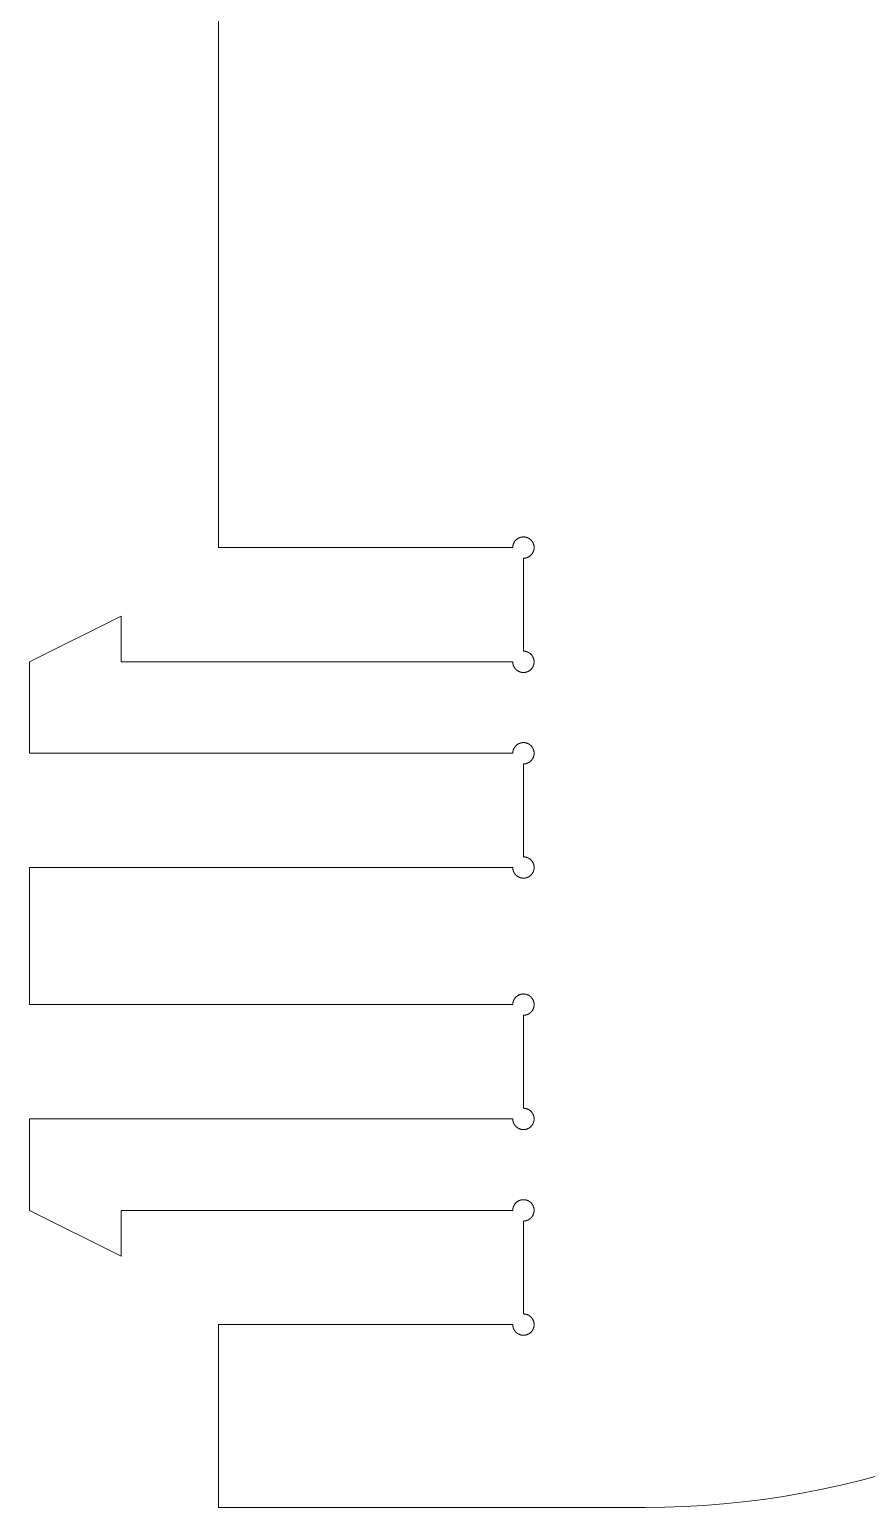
# Model space of a CAD drawing. Header units: millimetres. Extents: x 555 to 783, y 300 to 593.
# Drawn here: x 727.89 to 755.34, y 489.84 to 538.34 of the extents above; entities that cross this region are included whole.
import ezdxf

# ---------------------------------------------------------------- set-up
doc = ezdxf.new("R2010")
doc.units = ezdxf.units.MM
doc.header["$MEASUREMENT"] = 0
doc.layers.add('2d laser', color=18, linetype='Continuous', true_color=0x000000)

msp = doc.modelspace()

# ---------------------------------------------------------------- linework, layer by layer
at = {"layer": '2d laser', "lineweight": 0}
for points in [[(734.086, 521.34), (734.086, 555.34)], [(744.086, 520.99), (744.098, 520.99), (744.104, 520.99), (744.111, 520.991), (744.117, 520.991), (744.123, 520.992), (744.129, 520.993), (744.136, 520.993), (744.142, 520.994), (744.148, 520.995), (744.154, 520.997), (744.161, 520.998), (744.167, 520.999), (744.173, 521.001), (744.179, 521.002), (744.186, 521.004), (744.192, 521.006), (744.198, 521.008), (744.204, 521.01), (744.21, 521.013), (744.216, 521.015), (744.222, 521.017), (744.228, 521.02), (744.234, 521.023), (744.24, 521.026), (744.246, 521.029), (744.252, 521.032), (744.258, 521.035), (744.264, 521.038), (744.269, 521.042), (744.275, 521.045), (744.281, 521.049), (744.286, 521.053), (744.291, 521.056), (744.297, 521.06), (744.302, 521.064), (744.307, 521.069), (744.312, 521.073), (744.317, 521.077), (744.322, 521.081), (744.327, 521.086), (744.332, 521.091), (744.336, 521.095), (744.341, 521.1), (744.345, 521.105), (744.35, 521.11), (744.354, 521.115), (744.358, 521.12), (744.362, 521.125), (744.366, 521.13), (744.37, 521.135), (744.374, 521.14), (744.377, 521.145), (744.381, 521.151), (744.384, 521.156), (744.387, 521.162), (744.391, 521.167), (744.394, 521.173), (744.396, 521.178), (744.399, 521.184), (744.402, 521.189), (744.405, 521.195), (744.409, 521.206), (744.414, 521.217), (744.416, 521.223), (744.418, 521.229), (744.42, 521.235), (744.422, 521.241), (744.424, 521.247), (744.425, 521.253), (744.427, 521.259), (744.428, 521.265), (744.429, 521.271), (744.431, 521.278), (744.432, 521.284), (744.433, 521.29), (744.433, 521.297), (744.434, 521.303), (744.435, 521.31), (744.435, 521.316), (744.436, 521.323), (744.436, 521.329), (744.436, 521.336), (744.436, 521.342), (744.436, 521.349), (744.436, 521.356), (744.435, 521.362), (744.435, 521.369), (744.434, 521.375), (744.434, 521.382), (744.433, 521.389), (744.432, 521.395), (744.431, 521.402), (744.429, 521.408), (744.428, 521.415), (744.427, 521.421), (744.425, 521.428), (744.423, 521.434), (744.421, 521.44), (744.419, 521.447), (744.417, 521.453), (744.415, 521.459), (744.413, 521.465), (744.41, 521.471), (744.408, 521.477), (744.405, 521.483), (744.403, 521.489), (744.4, 521.495), (744.397, 521.501), (744.394, 521.507), (744.391, 521.513), (744.387, 521.518), (744.384, 521.524), (744.381, 521.529), (744.377, 521.534), (744.374, 521.54), (744.37, 521.545), (744.366, 521.55), (744.362, 521.555), (744.358, 521.56), (744.354, 521.565), (744.35, 521.569), (744.346, 521.574), (744.342, 521.579), (744.334, 521.587), (744.325, 521.596), (744.32, 521.6), (744.316, 521.604), (744.311, 521.608), (744.306, 521.612), (744.301, 521.616), (744.296, 521.62), (744.291, 521.624), (744.286, 521.627), (744.281, 521.631), (744.275, 521.634), (744.27, 521.638), (744.264, 521.641), (744.259, 521.644), (744.253, 521.647), (744.247, 521.65), (744.242, 521.653), (744.236, 521.656), (744.23, 521.659), (744.224, 521.662), (744.218, 521.664), (744.212, 521.667), (744.205, 521.669), (744.199, 521.671), (744.193, 521.673), (744.187, 521.675), (744.18, 521.677), (744.174, 521.679), (744.167, 521.68), (744.161, 521.682), (744.154, 521.683), (744.148, 521.684), (744.141, 521.685), (744.135, 521.686), (744.128, 521.687), (744.122, 521.688), (744.115, 521.689), (744.108, 521.689), (744.102, 521.689), (744.095, 521.69), (744.089, 521.69), (744.082, 521.69), (744.076, 521.69), (744.069, 521.689), (744.063, 521.689), (744.056, 521.689), (744.05, 521.688), (744.043, 521.687), (744.037, 521.686), (744.03, 521.685), (744.024, 521.684), (744.018, 521.683), (744.012, 521.682), (744.005, 521.68), (743.999, 521.679), (743.993, 521.677), (743.987, 521.676), (743.981, 521.674), (743.975, 521.672), (743.969, 521.67), (743.964, 521.668), (743.952, 521.663), (743.941, 521.658), (743.935, 521.656), (743.93, 521.653), (743.924, 521.65), (743.919, 521.647), (743.913, 521.644), (743.908, 521.641), (743.902, 521.638), (743.897, 521.634), (743.892, 521.631), (743.886, 521.627), (743.881, 521.624), (743.876, 521.62), (743.871, 521.616), (743.866, 521.612), (743.861, 521.608), (743.856, 521.603), (743.851, 521.599), (743.846, 521.595), (743.841, 521.59), (743.837, 521.586), (743.832, 521.581), (743.828, 521.576), (743.823, 521.571), (743.819, 521.566), (743.815, 521.561), (743.811, 521.556), (743.807, 521.551), (743.803, 521.545), (743.799, 521.54), (743.795, 521.534), (743.791, 521.529), (743.788, 521.523), (743.785, 521.517), (743.781, 521.512), (743.778, 521.506), (743.775, 521.5), (743.772, 521.494), (743.769, 521.488), (743.766, 521.482), (743.764, 521.476), (743.761, 521.47), (743.759, 521.464), (743.757, 521.458), (743.754, 521.452), (743.752, 521.445), (743.751, 521.439), (743.749, 521.433), (743.747, 521.427), (743.746, 521.421), (743.744, 521.414), (743.743, 521.408), (743.742, 521.402), (743.741, 521.396), (743.74, 521.389), (743.739, 521.383), (743.738, 521.377), (743.737, 521.371), (743.737, 521.364), (743.737, 521.358), (743.736, 521.352), (743.736, 521.34)], [(743.736, 521.34), (734.086, 521.34)], [(744.086, 517.94), (744.086, 520.99)], [(727.886, 517.59), (730.886, 519.09)], [(730.886, 519.09), (730.886, 517.59)], [(727.886, 514.59), (727.886, 517.59)], [(730.886, 517.59), (743.736, 517.59)], [(743.736, 517.59), (743.736, 517.578), (743.737, 517.571), (743.737, 517.565), (743.737, 517.559), (743.738, 517.553), (743.739, 517.547), (743.74, 517.54), (743.741, 517.534), (743.742, 517.528), (743.743, 517.522), (743.744, 517.515), (743.746, 517.509), (743.747, 517.503), (743.749, 517.497), (743.751, 517.49), (743.752, 517.484), (743.754, 517.478), (743.757, 517.472), (743.759, 517.466), (743.761, 517.46), (743.764, 517.454), (743.766, 517.448), (743.769, 517.442), (743.772, 517.436), (743.775, 517.43), (743.778, 517.424), (743.781, 517.418), (743.785, 517.412), (743.788, 517.407), (743.791, 517.401), (743.795, 517.395), (743.799, 517.39), (743.803, 517.385), (743.807, 517.379), (743.811, 517.374), (743.815, 517.369), (743.819, 517.364), (743.823, 517.359), (743.828, 517.354), (743.832, 517.349), (743.837, 517.344), (743.841, 517.34), (743.846, 517.335), (743.851, 517.331), (743.856, 517.326), (743.861, 517.322), (743.866, 517.318), (743.871, 517.314), (743.876, 517.31), (743.881, 517.306), (743.886, 517.302), (743.892, 517.299), (743.897, 517.295), (743.902, 517.292), (743.908, 517.289), (743.913, 517.285), (743.919, 517.282), (743.924, 517.279), (743.93, 517.277), (743.935, 517.274), (743.941, 517.271), (743.952, 517.266), (743.964, 517.262), (743.969, 517.26), (743.975, 517.258), (743.981, 517.256), (743.987, 517.254), (743.993, 517.252), (743.999, 517.251), (744.005, 517.249), (744.012, 517.248), (744.018, 517.247), (744.024, 517.245), (744.03, 517.244), (744.037, 517.243), (744.043, 517.242), (744.05, 517.242), (744.056, 517.241), (744.063, 517.241), (744.069, 517.24), (744.076, 517.24), (744.082, 517.24), (744.089, 517.24), (744.095, 517.24), (744.102, 517.24), (744.108, 517.241), (744.115, 517.241), (744.122, 517.242), (744.128, 517.242), (744.135, 517.243), (744.141, 517.244), (744.148, 517.245), (744.154, 517.247), (744.161, 517.248), (744.167, 517.249), (744.174, 517.251), (744.18, 517.253), (744.187, 517.255), (744.193, 517.257), (744.199, 517.259), (744.205, 517.261), (744.212, 517.263), (744.218, 517.266), (744.224, 517.268), (744.23, 517.271), (744.236, 517.273), (744.242, 517.276), (744.247, 517.279), (744.253, 517.282), (744.259, 517.285), (744.264, 517.289), (744.27, 517.292), (744.275, 517.295), (744.281, 517.299), (744.286, 517.302), (744.291, 517.306), (744.296, 517.31), (744.301, 517.314), (744.306, 517.318), (744.311, 517.322), (744.316, 517.326), (744.32, 517.33), (744.325, 517.334), (744.334, 517.342), (744.342, 517.351), (744.346, 517.356), (744.35, 517.36), (744.354, 517.365), (744.358, 517.37), (744.362, 517.375), (744.366, 517.38), (744.37, 517.385), (744.374, 517.39), (744.377, 517.395), (744.381, 517.401), (744.384, 517.406), (744.387, 517.412), (744.391, 517.417), (744.394, 517.423), (744.397, 517.429), (744.4, 517.434), (744.403, 517.44), (744.405, 517.446), (744.408, 517.452), (744.41, 517.458), (744.413, 517.464), (744.415, 517.471), (744.417, 517.477), (744.419, 517.483), (744.421, 517.489), (744.423, 517.496), (744.425, 517.502), (744.427, 517.509), (744.428, 517.515), (744.429, 517.522), (744.431, 517.528), (744.432, 517.535), (744.433, 517.541), (744.434, 517.548), (744.434, 517.554), (744.435, 517.561), (744.435, 517.568), (744.436, 517.574), (744.436, 517.581), (744.436, 517.587), (744.436, 517.594), (744.436, 517.6), (744.436, 517.607), (744.435, 517.613), (744.435, 517.62), (744.434, 517.626), (744.433, 517.633), (744.433, 517.639), (744.432, 517.646), (744.431, 517.652), (744.429, 517.658), (744.428, 517.664), (744.427, 517.671), (744.425, 517.677), (744.424, 517.683), (744.422, 517.689), (744.42, 517.695), (744.418, 517.701), (744.416, 517.707), (744.414, 517.712), (744.409, 517.724), (744.405, 517.735), (744.402, 517.741), (744.399, 517.746), (744.396, 517.752), (744.394, 517.757), (744.391, 517.763), (744.387, 517.768), (744.384, 517.773), (744.381, 517.779), (744.377, 517.784), (744.374, 517.789), (744.37, 517.795), (744.366, 517.8), (744.362, 517.805), (744.358, 517.81), (744.354, 517.815), (744.35, 517.82), (744.345, 517.825), (744.341, 517.83), (744.336, 517.834), (744.332, 517.839), (744.327, 517.844), (744.322, 517.848), (744.317, 517.853), (744.312, 517.857), (744.307, 517.861), (744.302, 517.865), (744.297, 517.869), (744.291, 517.873), (744.286, 517.877), (744.281, 517.881), (744.275, 517.884), (744.269, 517.888), (744.264, 517.891), (744.258, 517.895), (744.252, 517.898), (744.246, 517.901), (744.24, 517.904), (744.234, 517.907), (744.228, 517.91), (744.222, 517.912), (744.216, 517.915), (744.21, 517.917), (744.204, 517.919), (744.198, 517.922), (744.192, 517.924), (744.186, 517.925), (744.179, 517.927), (744.173, 517.929), (744.167, 517.93), (744.161, 517.932), (744.154, 517.933), (744.148, 517.934), (744.142, 517.935), (744.136, 517.936), (744.129, 517.937), (744.123, 517.938), (744.117, 517.938), (744.111, 517.939), (744.104, 517.939), (744.098, 517.94), (744.086, 517.94)], [(743.736, 514.59), (727.886, 514.59)], [(744.086, 514.24), (744.098, 514.24), (744.104, 514.24), (744.111, 514.241), (744.117, 514.241), (744.123, 514.242), (744.129, 514.243), (744.136, 514.243), (744.142, 514.244), (744.148, 514.245), (744.154, 514.247), (744.161, 514.248), (744.167, 514.249), (744.173, 514.251), (744.179, 514.252), (744.186, 514.254), (744.192, 514.256), (744.198, 514.258), (744.204, 514.26), (744.21, 514.263), (744.216, 514.265), (744.222, 514.267), (744.228, 514.27), (744.234, 514.273), (744.24, 514.276), (744.246, 514.279), (744.252, 514.282), (744.258, 514.285), (744.264, 514.288), (744.269, 514.292), (744.275, 514.295), (744.281, 514.299), (744.286, 514.303), (744.291, 514.306), (744.297, 514.31), (744.302, 514.314), (744.307, 514.319), (744.312, 514.323), (744.317, 514.327), (744.322, 514.331), (744.327, 514.336), (744.332, 514.341), (744.336, 514.345), (744.341, 514.35), (744.345, 514.355), (744.35, 514.36), (744.354, 514.365), (744.358, 514.37), (744.362, 514.375), (744.366, 514.38), (744.37, 514.385), (744.374, 514.39), (744.377, 514.395), (744.381, 514.401), (744.384, 514.406), (744.387, 514.412), (744.391, 514.417), (744.394, 514.423), (744.396, 514.428), (744.399, 514.434), (744.402, 514.439), (744.405, 514.445), (744.409, 514.456), (744.414, 514.467), (744.416, 514.473), (744.418, 514.479), (744.42, 514.485), (744.422, 514.491), (744.424, 514.497), (744.425, 514.503), (744.427, 514.509), (744.428, 514.515), (744.429, 514.521), (744.431, 514.528), (744.432, 514.534), (744.433, 514.54), (744.433, 514.547), (744.434, 514.553), (744.435, 514.56), (744.435, 514.566), (744.436, 514.573), (744.436, 514.579), (744.436, 514.586), (744.436, 514.592), (744.436, 514.599), (744.436, 514.606), (744.435, 514.612), (744.435, 514.619), (744.434, 514.625), (744.434, 514.632), (744.433, 514.639), (744.432, 514.645), (744.431, 514.652), (744.429, 514.658), (744.428, 514.665), (744.427, 514.671), (744.425, 514.678), (744.423, 514.684), (744.421, 514.69), (744.419, 514.697), (744.417, 514.703), (744.415, 514.709), (744.413, 514.715), (744.41, 514.721), (744.408, 514.727), (744.405, 514.733), (744.403, 514.739), (744.4, 514.745), (744.397, 514.751), (744.394, 514.757), (744.391, 514.763), (744.387, 514.768), (744.384, 514.774), (744.381, 514.779), (744.377, 514.784), (744.374, 514.79), (744.37, 514.795), (744.366, 514.8), (744.362, 514.805), (744.358, 514.81), (744.354, 514.815), (744.35, 514.819), (744.346, 514.824), (744.342, 514.829), (744.334, 514.837), (744.325, 514.846), (744.32, 514.85), (744.316, 514.854), (744.311, 514.858), (744.306, 514.862), (744.301, 514.866), (744.296, 514.87), (744.291, 514.874), (744.286, 514.877), (744.281, 514.881), (744.275, 514.884), (744.27, 514.888), (744.264, 514.891), (744.259, 514.894), (744.253, 514.897), (744.247, 514.9), (744.242, 514.903), (744.236, 514.906), (744.23, 514.909), (744.224, 514.912), (744.218, 514.914), (744.212, 514.917), (744.205, 514.919), (744.199, 514.921), (744.193, 514.923), (744.187, 514.925), (744.18, 514.927), (744.174, 514.929), (744.167, 514.93), (744.161, 514.932), (744.154, 514.933), (744.148, 514.934), (744.141, 514.935), (744.135, 514.936), (744.128, 514.937), (744.122, 514.938), (744.115, 514.939), (744.108, 514.939), (744.102, 514.939), (744.095, 514.94), (744.089, 514.94), (744.082, 514.94), (744.076, 514.94), (744.069, 514.939), (744.063, 514.939), (744.056, 514.939), (744.05, 514.938), (744.043, 514.937), (744.037, 514.936), (744.03, 514.935), (744.024, 514.934), (744.018, 514.933), (744.012, 514.932), (744.005, 514.93), (743.999, 514.929), (743.993, 514.927), (743.987, 514.926), (743.981, 514.924), (743.975, 514.922), (743.969, 514.92), (743.964, 514.918), (743.952, 514.913), (743.941, 514.908), (743.935, 514.906), (743.93, 514.903), (743.924, 514.9), (743.919, 514.897), (743.913, 514.894), (743.908, 514.891), (743.902, 514.888), (743.897, 514.884), (743.892, 514.881), (743.886, 514.877), (743.881, 514.874), (743.876, 514.87), (743.871, 514.866), (743.866, 514.862), (743.861, 514.858), (743.856, 514.853), (743.851, 514.849), (743.846, 514.845), (743.841, 514.84), (743.837, 514.836), (743.832, 514.831), (743.828, 514.826), (743.823, 514.821), (743.819, 514.816), (743.815, 514.811), (743.811, 514.806), (743.807, 514.801), (743.803, 514.795), (743.799, 514.79), (743.795, 514.784), (743.791, 514.779), (743.788, 514.773), (743.785, 514.767), (743.781, 514.762), (743.778, 514.756), (743.775, 514.75), (743.772, 514.744), (743.769, 514.738), (743.766, 514.732), (743.764, 514.726), (743.761, 514.72), (743.759, 514.714), (743.757, 514.708), (743.754, 514.702), (743.752, 514.695), (743.751, 514.689), (743.749, 514.683), (743.747, 514.677), (743.746, 514.671), (743.744, 514.664), (743.743, 514.658), (743.742, 514.652), (743.741, 514.646), (743.74, 514.639), (743.739, 514.633), (743.738, 514.627), (743.737, 514.621), (743.737, 514.614), (743.737, 514.608), (743.736, 514.602), (743.736, 514.59)], [(744.086, 511.19), (744.086, 514.24)], [(727.886, 506.34), (727.886, 510.84)], [(727.886, 510.84), (743.736, 510.84)], [(743.736, 510.84), (743.736, 510.828), (743.737, 510.821), (743.737, 510.815), (743.737, 510.809), (743.738, 510.803), (743.739, 510.797), (743.74, 510.79), (743.741, 510.784), (743.742, 510.778), (743.743, 510.772), (743.744, 510.765), (743.746, 510.759), (743.747, 510.753), (743.749, 510.747), (743.751, 510.74), (743.752, 510.734), (743.754, 510.728), (743.757, 510.722), (743.759, 510.716), (743.761, 510.71), (743.764, 510.704), (743.766, 510.698), (743.769, 510.692), (743.772, 510.686), (743.775, 510.68), (743.778, 510.674), (743.781, 510.668), (743.785, 510.662), (743.788, 510.657), (743.791, 510.651), (743.795, 510.645), (743.799, 510.64), (743.803, 510.635), (743.807, 510.629), (743.811, 510.624), (743.815, 510.619), (743.819, 510.614), (743.823, 510.609), (743.828, 510.604), (743.832, 510.599), (743.837, 510.594), (743.841, 510.59), (743.846, 510.585), (743.851, 510.581), (743.856, 510.576), (743.861, 510.572), (743.866, 510.568), (743.871, 510.564), (743.876, 510.56), (743.881, 510.556), (743.886, 510.552), (743.892, 510.549), (743.897, 510.545), (743.902, 510.542), (743.908, 510.539), (743.913, 510.535), (743.919, 510.532), (743.924, 510.529), (743.93, 510.527), (743.935, 510.524), (743.941, 510.521), (743.952, 510.516), (743.964, 510.512), (743.969, 510.51), (743.975, 510.508), (743.981, 510.506), (743.987, 510.504), (743.993, 510.502), (743.999, 510.501), (744.005, 510.499), (744.012, 510.498), (744.018, 510.497), (744.024, 510.495), (744.03, 510.494), (744.037, 510.493), (744.043, 510.492), (744.05, 510.492), (744.056, 510.491), (744.063, 510.491), (744.069, 510.49), (744.076, 510.49), (744.082, 510.49), (744.089, 510.49), (744.095, 510.49), (744.102, 510.49), (744.108, 510.491), (744.115, 510.491), (744.122, 510.492), (744.128, 510.492), (744.135, 510.493), (744.141, 510.494), (744.148, 510.495), (744.154, 510.497), (744.161, 510.498), (744.167, 510.499), (744.174, 510.501), (744.18, 510.503), (744.187, 510.505), (744.193, 510.507), (744.199, 510.509), (744.205, 510.511), (744.212, 510.513), (744.218, 510.516), (744.224, 510.518), (744.23, 510.521), (744.236, 510.523), (744.242, 510.526), (744.247, 510.529), (744.253, 510.532), (744.259, 510.535), (744.264, 510.539), (744.27, 510.542), (744.275, 510.545), (744.281, 510.549), (744.286, 510.552), (744.291, 510.556), (744.296, 510.56), (744.301, 510.564), (744.306, 510.568), (744.311, 510.572), (744.316, 510.576), (744.32, 510.58), (744.325, 510.584), (744.334, 510.592), (744.342, 510.601), (744.346, 510.606), (744.35, 510.61), (744.354, 510.615), (744.358, 510.62), (744.362, 510.625), (744.366, 510.63), (744.37, 510.635), (744.374, 510.64), (744.377, 510.645), (744.381, 510.651), (744.384, 510.656), (744.387, 510.662), (744.391, 510.667), (744.394, 510.673), (744.397, 510.679), (744.4, 510.684), (744.403, 510.69), (744.405, 510.696), (744.408, 510.702), (744.41, 510.708), (744.413, 510.714), (744.415, 510.721), (744.417, 510.727), (744.419, 510.733), (744.421, 510.739), (744.423, 510.746), (744.425, 510.752), (744.427, 510.759), (744.428, 510.765), (744.429, 510.772), (744.431, 510.778), (744.432, 510.785), (744.433, 510.791), (744.434, 510.798), (744.434, 510.804), (744.435, 510.811), (744.435, 510.818), (744.436, 510.824), (744.436, 510.831), (744.436, 510.837), (744.436, 510.844), (744.436, 510.85), (744.436, 510.857), (744.435, 510.863), (744.435, 510.87), (744.434, 510.876), (744.433, 510.883), (744.433, 510.889), (744.432, 510.896), (744.431, 510.902), (744.429, 510.908), (744.428, 510.914), (744.427, 510.921), (744.425, 510.927), (744.424, 510.933), (744.422, 510.939), (744.42, 510.945), (744.418, 510.951), (744.416, 510.957), (744.414, 510.962), (744.409, 510.974), (744.405, 510.985), (744.402, 510.991), (744.399, 510.996), (744.396, 511.002), (744.394, 511.007), (744.391, 511.013), (744.387, 511.018), (744.384, 511.023), (744.381, 511.029), (744.377, 511.034), (744.374, 511.039), (744.37, 511.045), (744.366, 511.05), (744.362, 511.055), (744.358, 511.06), (744.354, 511.065), (744.35, 511.07), (744.345, 511.075), (744.341, 511.08), (744.336, 511.084), (744.332, 511.089), (744.327, 511.094), (744.322, 511.098), (744.317, 511.103), (744.312, 511.107), (744.307, 511.111), (744.302, 511.115), (744.297, 511.119), (744.291, 511.123), (744.286, 511.127), (744.281, 511.131), (744.275, 511.134), (744.269, 511.138), (744.264, 511.141), (744.258, 511.145), (744.252, 511.148), (744.246, 511.151), (744.24, 511.154), (744.234, 511.157), (744.228, 511.16), (744.222, 511.162), (744.216, 511.165), (744.21, 511.167), (744.204, 511.169), (744.198, 511.172), (744.192, 511.174), (744.186, 511.175), (744.179, 511.177), (744.173, 511.179), (744.167, 511.18), (744.161, 511.182), (744.154, 511.183), (744.148, 511.184), (744.142, 511.185), (744.136, 511.186), (744.129, 511.187), (744.123, 511.188), (744.117, 511.188), (744.111, 511.189), (744.104, 511.189), (744.098, 511.19), (744.086, 511.19)], [(744.086, 505.99), (744.098, 505.99), (744.104, 505.99), (744.111, 505.991), (744.117, 505.991), (744.123, 505.992), (744.129, 505.993), (744.136, 505.993), (744.142, 505.994), (744.148, 505.995), (744.154, 505.997), (744.161, 505.998), (744.167, 505.999), (744.173, 506.001), (744.179, 506.002), (744.186, 506.004), (744.192, 506.006), (744.198, 506.008), (744.204, 506.01), (744.21, 506.013), (744.216, 506.015), (744.222, 506.017), (744.228, 506.02), (744.234, 506.023), (744.24, 506.026), (744.246, 506.029), (744.252, 506.032), (744.258, 506.035), (744.264, 506.038), (744.269, 506.042), (744.275, 506.045), (744.281, 506.049), (744.286, 506.053), (744.291, 506.056), (744.297, 506.06), (744.302, 506.064), (744.307, 506.069), (744.312, 506.073), (744.317, 506.077), (744.322, 506.081), (744.327, 506.086), (744.332, 506.091), (744.336, 506.095), (744.341, 506.1), (744.345, 506.105), (744.35, 506.11), (744.354, 506.115), (744.358, 506.12), (744.362, 506.125), (744.366, 506.13), (744.37, 506.135), (744.374, 506.14), (744.377, 506.145), (744.381, 506.151), (744.384, 506.156), (744.387, 506.162), (744.391, 506.167), (744.394, 506.173), (744.396, 506.178), (744.399, 506.184), (744.402, 506.189), (744.405, 506.195), (744.409, 506.206), (744.414, 506.217), (744.416, 506.223), (744.418, 506.229), (744.42, 506.235), (744.422, 506.241), (744.424, 506.247), (744.425, 506.253), (744.427, 506.259), (744.428, 506.265), (744.429, 506.271), (744.431, 506.278), (744.432, 506.284), (744.433, 506.29), (744.433, 506.297), (744.434, 506.303), (744.435, 506.31), (744.435, 506.316), (744.436, 506.323), (744.436, 506.329), (744.436, 506.336), (744.436, 506.342), (744.436, 506.349), (744.436, 506.356), (744.435, 506.362), (744.435, 506.369), (744.434, 506.375), (744.434, 506.382), (744.433, 506.389), (744.432, 506.395), (744.431, 506.402), (744.429, 506.408), (744.428, 506.415), (744.427, 506.421), (744.425, 506.428), (744.423, 506.434), (744.421, 506.44), (744.419, 506.447), (744.417, 506.453), (744.415, 506.459), (744.413, 506.465), (744.41, 506.471), (744.408, 506.477), (744.405, 506.483), (744.403, 506.489), (744.4, 506.495), (744.397, 506.501), (744.394, 506.507), (744.391, 506.513), (744.387, 506.518), (744.384, 506.524), (744.381, 506.529), (744.377, 506.534), (744.374, 506.54), (744.37, 506.545), (744.366, 506.55), (744.362, 506.555), (744.358, 506.56), (744.354, 506.565), (744.35, 506.569), (744.346, 506.574), (744.342, 506.579), (744.334, 506.587), (744.325, 506.596), (744.32, 506.6), (744.316, 506.604), (744.311, 506.608), (744.306, 506.612), (744.301, 506.616), (744.296, 506.62), (744.291, 506.624), (744.286, 506.627), (744.281, 506.631), (744.275, 506.634), (744.27, 506.638), (744.264, 506.641), (744.259, 506.644), (744.253, 506.647), (744.247, 506.65), (744.242, 506.653), (744.236, 506.656), (744.23, 506.659), (744.224, 506.662), (744.218, 506.664), (744.212, 506.667), (744.205, 506.669), (744.199, 506.671), (744.193, 506.673), (744.187, 506.675), (744.18, 506.677), (744.174, 506.679), (744.167, 506.68), (744.161, 506.682), (744.154, 506.683), (744.148, 506.684), (744.141, 506.685), (744.135, 506.686), (744.128, 506.687), (744.122, 506.688), (744.115, 506.689), (744.108, 506.689), (744.102, 506.689), (744.095, 506.69), (744.089, 506.69), (744.082, 506.69), (744.076, 506.69), (744.069, 506.689), (744.063, 506.689), (744.056, 506.689), (744.05, 506.688), (744.043, 506.687), (744.037, 506.686), (744.03, 506.685), (744.024, 506.684), (744.018, 506.683), (744.012, 506.682), (744.005, 506.68), (743.999, 506.679), (743.993, 506.677), (743.987, 506.676), (743.981, 506.674), (743.975, 506.672), (743.969, 506.67), (743.964, 506.668), (743.952, 506.663), (743.941, 506.658), (743.935, 506.656), (743.93, 506.653), (743.924, 506.65), (743.919, 506.647), (743.913, 506.644), (743.908, 506.641), (743.902, 506.638), (743.897, 506.634), (743.892, 506.631), (743.886, 506.627), (743.881, 506.624), (743.876, 506.62), (743.871, 506.616), (743.866, 506.612), (743.861, 506.608), (743.856, 506.603), (743.851, 506.599), (743.846, 506.595), (743.841, 506.59), (743.837, 506.586), (743.832, 506.581), (743.828, 506.576), (743.823, 506.571), (743.819, 506.566), (743.815, 506.561), (743.811, 506.556), (743.807, 506.551), (743.803, 506.545), (743.799, 506.54), (743.795, 506.534), (743.791, 506.529), (743.788, 506.523), (743.785, 506.517), (743.781, 506.512), (743.778, 506.506), (743.775, 506.5), (743.772, 506.494), (743.769, 506.488), (743.766, 506.482), (743.764, 506.476), (743.761, 506.47), (743.759, 506.464), (743.757, 506.458), (743.754, 506.452), (743.752, 506.445), (743.751, 506.439), (743.749, 506.433), (743.747, 506.427), (743.746, 506.421), (743.744, 506.414), (743.743, 506.408), (743.742, 506.402), (743.741, 506.396), (743.74, 506.389), (743.739, 506.383), (743.738, 506.377), (743.737, 506.371), (743.737, 506.364), (743.737, 506.358), (743.736, 506.352), (743.736, 506.34)], [(743.736, 506.34), (727.886, 506.34)], [(744.086, 502.94), (744.086, 505.99)], [(727.886, 499.59), (727.886, 502.59)], [(727.886, 502.59), (743.736, 502.59)], [(743.736, 502.59), (743.736, 502.578), (743.737, 502.571), (743.737, 502.565), (743.737, 502.559), (743.738, 502.553), (743.739, 502.547), (743.74, 502.54), (743.741, 502.534), (743.742, 502.528), (743.743, 502.522), (743.744, 502.515), (743.746, 502.509), (743.747, 502.503), (743.749, 502.497), (743.751, 502.49), (743.752, 502.484), (743.754, 502.478), (743.757, 502.472), (743.759, 502.466), (743.761, 502.46), (743.764, 502.454), (743.766, 502.448), (743.769, 502.442), (743.772, 502.436), (743.775, 502.43), (743.778, 502.424), (743.781, 502.418), (743.785, 502.412), (743.788, 502.407), (743.791, 502.401), (743.795, 502.395), (743.799, 502.39), (743.803, 502.385), (743.807, 502.379), (743.811, 502.374), (743.815, 502.369), (743.819, 502.364), (743.823, 502.359), (743.828, 502.354), (743.832, 502.349), (743.837, 502.344), (743.841, 502.34), (743.846, 502.335), (743.851, 502.331), (743.856, 502.326), (743.861, 502.322), (743.866, 502.318), (743.871, 502.314), (743.876, 502.31), (743.881, 502.306), (743.886, 502.302), (743.892, 502.299), (743.897, 502.295), (743.902, 502.292), (743.908, 502.289), (743.913, 502.285), (743.919, 502.282), (743.924, 502.279), (743.93, 502.277), (743.935, 502.274), (743.941, 502.271), (743.952, 502.266), (743.964, 502.262), (743.969, 502.26), (743.975, 502.258), (743.981, 502.256), (743.987, 502.254), (743.993, 502.252), (743.999, 502.251), (744.005, 502.249), (744.012, 502.248), (744.018, 502.247), (744.024, 502.245), (744.03, 502.244), (744.037, 502.243), (744.043, 502.242), (744.05, 502.242), (744.056, 502.241), (744.063, 502.241), (744.069, 502.24), (744.076, 502.24), (744.082, 502.24), (744.089, 502.24), (744.095, 502.24), (744.102, 502.24), (744.108, 502.241), (744.115, 502.241), (744.122, 502.242), (744.128, 502.242), (744.135, 502.243), (744.141, 502.244), (744.148, 502.245), (744.154, 502.247), (744.161, 502.248), (744.167, 502.249), (744.174, 502.251), (744.18, 502.253), (744.187, 502.255), (744.193, 502.257), (744.199, 502.259), (744.205, 502.261), (744.212, 502.263), (744.218, 502.266), (744.224, 502.268), (744.23, 502.271), (744.236, 502.273), (744.242, 502.276), (744.247, 502.279), (744.253, 502.282), (744.259, 502.285), (744.264, 502.289), (744.27, 502.292), (744.275, 502.295), (744.281, 502.299), (744.286, 502.302), (744.291, 502.306), (744.296, 502.31), (744.301, 502.314), (744.306, 502.318), (744.311, 502.322), (744.316, 502.326), (744.32, 502.33), (744.325, 502.334), (744.334, 502.342), (744.342, 502.351), (744.346, 502.356), (744.35, 502.36), (744.354, 502.365), (744.358, 502.37), (744.362, 502.375), (744.366, 502.38), (744.37, 502.385), (744.374, 502.39), (744.377, 502.395), (744.381, 502.401), (744.384, 502.406), (744.387, 502.412), (744.391, 502.417), (744.394, 502.423), (744.397, 502.429), (744.4, 502.434), (744.403, 502.44), (744.405, 502.446), (744.408, 502.452), (744.41, 502.458), (744.413, 502.464), (744.415, 502.471), (744.417, 502.477), (744.419, 502.483), (744.421, 502.489), (744.423, 502.496), (744.425, 502.502), (744.427, 502.509), (744.428, 502.515), (744.429, 502.522), (744.431, 502.528), (744.432, 502.535), (744.433, 502.541), (744.434, 502.548), (744.434, 502.554), (744.435, 502.561), (744.435, 502.568), (744.436, 502.574), (744.436, 502.581), (744.436, 502.587), (744.436, 502.594), (744.436, 502.6), (744.436, 502.607), (744.435, 502.613), (744.435, 502.62), (744.434, 502.626), (744.433, 502.633), (744.433, 502.639), (744.432, 502.646), (744.431, 502.652), (744.429, 502.658), (744.428, 502.664), (744.427, 502.671), (744.425, 502.677), (744.424, 502.683), (744.422, 502.689), (744.42, 502.695), (744.418, 502.701), (744.416, 502.707), (744.414, 502.712), (744.409, 502.724), (744.405, 502.735), (744.402, 502.741), (744.399, 502.746), (744.396, 502.752), (744.394, 502.757), (744.391, 502.763), (744.387, 502.768), (744.384, 502.773), (744.381, 502.779), (744.377, 502.784), (744.374, 502.789), (744.37, 502.795), (744.366, 502.8), (744.362, 502.805), (744.358, 502.81), (744.354, 502.815), (744.35, 502.82), (744.345, 502.825), (744.341, 502.83), (744.336, 502.834), (744.332, 502.839), (744.327, 502.844), (744.322, 502.848), (744.317, 502.853), (744.312, 502.857), (744.307, 502.861), (744.302, 502.865), (744.297, 502.869), (744.291, 502.873), (744.286, 502.877), (744.281, 502.881), (744.275, 502.884), (744.269, 502.888), (744.264, 502.891), (744.258, 502.895), (744.252, 502.898), (744.246, 502.901), (744.24, 502.904), (744.234, 502.907), (744.228, 502.91), (744.222, 502.912), (744.216, 502.915), (744.21, 502.917), (744.204, 502.919), (744.198, 502.922), (744.192, 502.924), (744.186, 502.925), (744.179, 502.927), (744.173, 502.929), (744.167, 502.93), (744.161, 502.932), (744.154, 502.933), (744.148, 502.934), (744.142, 502.935), (744.136, 502.936), (744.129, 502.937), (744.123, 502.938), (744.117, 502.938), (744.111, 502.939), (744.104, 502.939), (744.098, 502.94), (744.086, 502.94)], [(730.886, 498.09), (727.886, 499.59)], [(743.736, 499.59), (730.886, 499.59)], [(730.886, 499.59), (730.886, 498.09)], [(744.086, 499.24), (744.098, 499.24), (744.104, 499.24), (744.111, 499.241), (744.117, 499.241), (744.123, 499.242), (744.129, 499.243), (744.136, 499.243), (744.142, 499.244), (744.148, 499.245), (744.154, 499.247), (744.161, 499.248), (744.167, 499.249), (744.173, 499.251), (744.179, 499.252), (744.186, 499.254), (744.192, 499.256), (744.198, 499.258), (744.204, 499.26), (744.21, 499.263), (744.216, 499.265), (744.222, 499.267), (744.228, 499.27), (744.234, 499.273), (744.24, 499.276), (744.246, 499.279), (744.252, 499.282), (744.258, 499.285), (744.264, 499.288), (744.269, 499.292), (744.275, 499.295), (744.281, 499.299), (744.286, 499.303), (744.291, 499.306), (744.297, 499.31), (744.302, 499.314), (744.307, 499.319), (744.312, 499.323), (744.317, 499.327), (744.322, 499.331), (744.327, 499.336), (744.332, 499.341), (744.336, 499.345), (744.341, 499.35), (744.345, 499.355), (744.35, 499.36), (744.354, 499.365), (744.358, 499.37), (744.362, 499.375), (744.366, 499.38), (744.37, 499.385), (744.374, 499.39), (744.377, 499.395), (744.381, 499.401), (744.384, 499.406), (744.387, 499.412), (744.391, 499.417), (744.394, 499.423), (744.396, 499.428), (744.399, 499.434), (744.402, 499.439), (744.405, 499.445), (744.409, 499.456), (744.414, 499.467), (744.416, 499.473), (744.418, 499.479), (744.42, 499.485), (744.422, 499.491), (744.424, 499.497), (744.425, 499.503), (744.427, 499.509), (744.428, 499.515), (744.429, 499.521), (744.431, 499.528), (744.432, 499.534), (744.433, 499.54), (744.433, 499.547), (744.434, 499.553), (744.435, 499.56), (744.435, 499.566), (744.436, 499.573), (744.436, 499.579), (744.436, 499.586), (744.436, 499.592), (744.436, 499.599), (744.436, 499.606), (744.435, 499.612), (744.435, 499.619), (744.434, 499.625), (744.434, 499.632), (744.433, 499.639), (744.432, 499.645), (744.431, 499.652), (744.429, 499.658), (744.428, 499.665), (744.427, 499.671), (744.425, 499.678), (744.423, 499.684), (744.421, 499.69), (744.419, 499.697), (744.417, 499.703), (744.415, 499.709), (744.413, 499.715), (744.41, 499.721), (744.408, 499.727), (744.405, 499.733), (744.403, 499.739), (744.4, 499.745), (744.397, 499.751), (744.394, 499.757), (744.391, 499.763), (744.387, 499.768), (744.384, 499.774), (744.381, 499.779), (744.377, 499.784), (744.374, 499.79), (744.37, 499.795), (744.366, 499.8), (744.362, 499.805), (744.358, 499.81), (744.354, 499.815), (744.35, 499.819), (744.346, 499.824), (744.342, 499.829), (744.334, 499.837), (744.325, 499.846), (744.32, 499.85), (744.316, 499.854), (744.311, 499.858), (744.306, 499.862), (744.301, 499.866), (744.296, 499.87), (744.291, 499.874), (744.286, 499.877), (744.281, 499.881), (744.275, 499.884), (744.27, 499.888), (744.264, 499.891), (744.259, 499.894), (744.253, 499.897), (744.247, 499.9), (744.242, 499.903), (744.236, 499.906), (744.23, 499.909), (744.224, 499.912), (744.218, 499.914), (744.212, 499.917), (744.205, 499.919), (744.199, 499.921), (744.193, 499.923), (744.187, 499.925), (744.18, 499.927), (744.174, 499.929), (744.167, 499.93), (744.161, 499.932), (744.154, 499.933), (744.148, 499.934), (744.141, 499.935), (744.135, 499.936), (744.128, 499.937), (744.122, 499.938), (744.115, 499.939), (744.108, 499.939), (744.102, 499.939), (744.095, 499.94), (744.089, 499.94), (744.082, 499.94), (744.076, 499.94), (744.069, 499.939), (744.063, 499.939), (744.056, 499.939), (744.05, 499.938), (744.043, 499.937), (744.037, 499.936), (744.03, 499.935), (744.024, 499.934), (744.018, 499.933), (744.012, 499.932), (744.005, 499.93), (743.999, 499.929), (743.993, 499.927), (743.987, 499.926), (743.981, 499.924), (743.975, 499.922), (743.969, 499.92), (743.964, 499.918), (743.952, 499.913), (743.941, 499.908), (743.935, 499.906), (743.93, 499.903), (743.924, 499.9), (743.919, 499.897), (743.913, 499.894), (743.908, 499.891), (743.902, 499.888), (743.897, 499.884), (743.892, 499.881), (743.886, 499.877), (743.881, 499.874), (743.876, 499.87), (743.871, 499.866), (743.866, 499.862), (743.861, 499.858), (743.856, 499.853), (743.851, 499.849), (743.846, 499.845), (743.841, 499.84), (743.837, 499.836), (743.832, 499.831), (743.828, 499.826), (743.823, 499.821), (743.819, 499.816), (743.815, 499.811), (743.811, 499.806), (743.807, 499.801), (743.803, 499.795), (743.799, 499.79), (743.795, 499.784), (743.791, 499.779), (743.788, 499.773), (743.785, 499.767), (743.781, 499.762), (743.778, 499.756), (743.775, 499.75), (743.772, 499.744), (743.769, 499.738), (743.766, 499.732), (743.764, 499.726), (743.761, 499.72), (743.759, 499.714), (743.757, 499.708), (743.754, 499.702), (743.752, 499.695), (743.751, 499.689), (743.749, 499.683), (743.747, 499.677), (743.746, 499.671), (743.744, 499.664), (743.743, 499.658), (743.742, 499.652), (743.741, 499.646), (743.74, 499.639), (743.739, 499.633), (743.738, 499.627), (743.737, 499.621), (743.737, 499.614), (743.737, 499.608), (743.736, 499.602), (743.736, 499.59)], [(744.086, 496.19), (744.086, 499.24)], [(743.736, 495.84), (743.736, 495.828), (743.737, 495.821), (743.737, 495.815), (743.737, 495.809), (743.738, 495.803), (743.739, 495.797), (743.74, 495.79), (743.741, 495.784), (743.742, 495.778), (743.743, 495.772), (743.744, 495.765), (743.746, 495.759), (743.747, 495.753), (743.749, 495.747), (743.751, 495.74), (743.752, 495.734), (743.754, 495.728), (743.757, 495.722), (743.759, 495.716), (743.761, 495.71), (743.764, 495.704), (743.766, 495.698), (743.769, 495.692), (743.772, 495.686), (743.775, 495.68), (743.778, 495.674), (743.781, 495.668), (743.785, 495.662), (743.788, 495.657), (743.791, 495.651), (743.795, 495.645), (743.799, 495.64), (743.803, 495.635), (743.807, 495.629), (743.811, 495.624), (743.815, 495.619), (743.819, 495.614), (743.823, 495.609), (743.828, 495.604), (743.832, 495.599), (743.837, 495.594), (743.841, 495.59), (743.846, 495.585), (743.851, 495.581), (743.856, 495.576), (743.861, 495.572), (743.866, 495.568), (743.871, 495.564), (743.876, 495.56), (743.881, 495.556), (743.886, 495.552), (743.892, 495.549), (743.897, 495.545), (743.902, 495.542), (743.908, 495.539), (743.913, 495.535), (743.919, 495.532), (743.924, 495.529), (743.93, 495.527), (743.935, 495.524), (743.941, 495.521), (743.952, 495.516), (743.964, 495.512), (743.969, 495.51), (743.975, 495.508), (743.981, 495.506), (743.987, 495.504), (743.993, 495.502), (743.999, 495.501), (744.005, 495.499), (744.012, 495.498), (744.018, 495.497), (744.024, 495.495), (744.03, 495.494), (744.037, 495.493), (744.043, 495.492), (744.05, 495.492), (744.056, 495.491), (744.063, 495.491), (744.069, 495.49), (744.076, 495.49), (744.082, 495.49), (744.089, 495.49), (744.095, 495.49), (744.102, 495.49), (744.108, 495.491), (744.115, 495.491), (744.122, 495.492), (744.128, 495.492), (744.135, 495.493), (744.141, 495.494), (744.148, 495.495), (744.154, 495.497), (744.161, 495.498), (744.167, 495.499), (744.174, 495.501), (744.18, 495.503), (744.187, 495.505), (744.193, 495.507), (744.199, 495.509), (744.205, 495.511), (744.212, 495.513), (744.218, 495.516), (744.224, 495.518), (744.23, 495.521), (744.236, 495.523), (744.242, 495.526), (744.247, 495.529), (744.253, 495.532), (744.259, 495.535), (744.264, 495.539), (744.27, 495.542), (744.275, 495.545), (744.281, 495.549), (744.286, 495.552), (744.291, 495.556), (744.296, 495.56), (744.301, 495.564), (744.306, 495.568), (744.311, 495.572), (744.316, 495.576), (744.32, 495.58), (744.325, 495.584), (744.334, 495.592), (744.342, 495.601), (744.346, 495.606), (744.35, 495.61), (744.354, 495.615), (744.358, 495.62), (744.362, 495.625), (744.366, 495.63), (744.37, 495.635), (744.374, 495.64), (744.377, 495.645), (744.381, 495.651), (744.384, 495.656), (744.387, 495.662), (744.391, 495.667), (744.394, 495.673), (744.397, 495.679), (744.4, 495.684), (744.403, 495.69), (744.405, 495.696), (744.408, 495.702), (744.41, 495.708), (744.413, 495.714), (744.415, 495.721), (744.417, 495.727), (744.419, 495.733), (744.421, 495.739), (744.423, 495.746), (744.425, 495.752), (744.427, 495.759), (744.428, 495.765), (744.429, 495.772), (744.431, 495.778), (744.432, 495.785), (744.433, 495.791), (744.434, 495.798), (744.434, 495.804), (744.435, 495.811), (744.435, 495.818), (744.436, 495.824), (744.436, 495.831), (744.436, 495.837), (744.436, 495.844), (744.436, 495.85), (744.436, 495.857), (744.435, 495.863), (744.435, 495.87), (744.434, 495.876), (744.433, 495.883), (744.433, 495.889), (744.432, 495.896), (744.431, 495.902), (744.429, 495.908), (744.428, 495.914), (744.427, 495.921), (744.425, 495.927), (744.424, 495.933), (744.422, 495.939), (744.42, 495.945), (744.418, 495.951), (744.416, 495.957), (744.414, 495.962), (744.409, 495.974), (744.405, 495.985), (744.402, 495.991), (744.399, 495.996), (744.396, 496.002), (744.394, 496.007), (744.391, 496.013), (744.387, 496.018), (744.384, 496.023), (744.381, 496.029), (744.377, 496.034), (744.374, 496.039), (744.37, 496.045), (744.366, 496.05), (744.362, 496.055), (744.358, 496.06), (744.354, 496.065), (744.35, 496.07), (744.345, 496.075), (744.341, 496.08), (744.336, 496.084), (744.332, 496.089), (744.327, 496.094), (744.322, 496.098), (744.317, 496.103), (744.312, 496.107), (744.307, 496.111), (744.302, 496.115), (744.297, 496.119), (744.291, 496.123), (744.286, 496.127), (744.281, 496.131), (744.275, 496.134), (744.269, 496.138), (744.264, 496.141), (744.258, 496.145), (744.252, 496.148), (744.246, 496.151), (744.24, 496.154), (744.234, 496.157), (744.228, 496.16), (744.222, 496.162), (744.216, 496.165), (744.21, 496.167), (744.204, 496.169), (744.198, 496.172), (744.192, 496.174), (744.186, 496.175), (744.179, 496.177), (744.173, 496.179), (744.167, 496.18), (744.161, 496.182), (744.154, 496.183), (744.148, 496.184), (744.142, 496.185), (744.136, 496.186), (744.129, 496.187), (744.123, 496.188), (744.117, 496.188), (744.111, 496.189), (744.104, 496.189), (744.098, 496.19), (744.086, 496.19)], [(734.086, 489.84), (734.086, 495.84)], [(734.086, 495.84), (743.736, 495.84)], [(755.928, 490.94), (755.263, 490.758), (754.599, 490.594), (753.935, 490.446), (753.272, 490.316), (752.612, 490.201), (751.953, 490.103), (751.298, 490.021), (750.647, 489.955), (750, 489.904), (749.357, 489.868), (748.719, 489.847), (748.086, 489.84)], [(748.086, 489.84), (734.086, 489.84)]]:
    msp.add_lwpolyline(points, dxfattribs=at)

doc.saveas('drawing.dxf')
